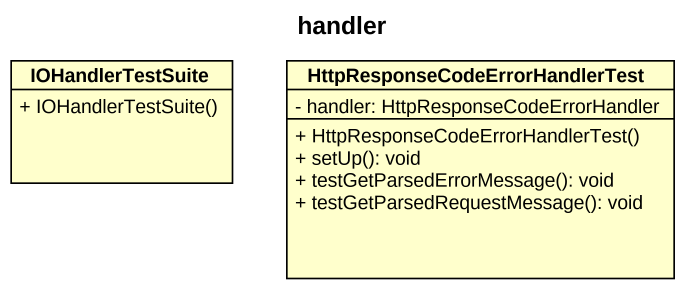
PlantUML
@startuml
title handler
hide circle
hide empty members
skinparam classAttributeIconSize 0
class IOHandlerTestSuite {
  + IOHandlerTestSuite()
}
class "HttpResponseCodeErrorHandlerTest" as HttpResponseCodeErrorHandler {
  - handler: HttpResponseCodeErrorHandler
  + HttpResponseCodeErrorHandlerTest()
  + setUp(): void
  + testGetParsedErrorMessage(): void
  + testGetParsedRequestMessage(): void
}
@enduml
